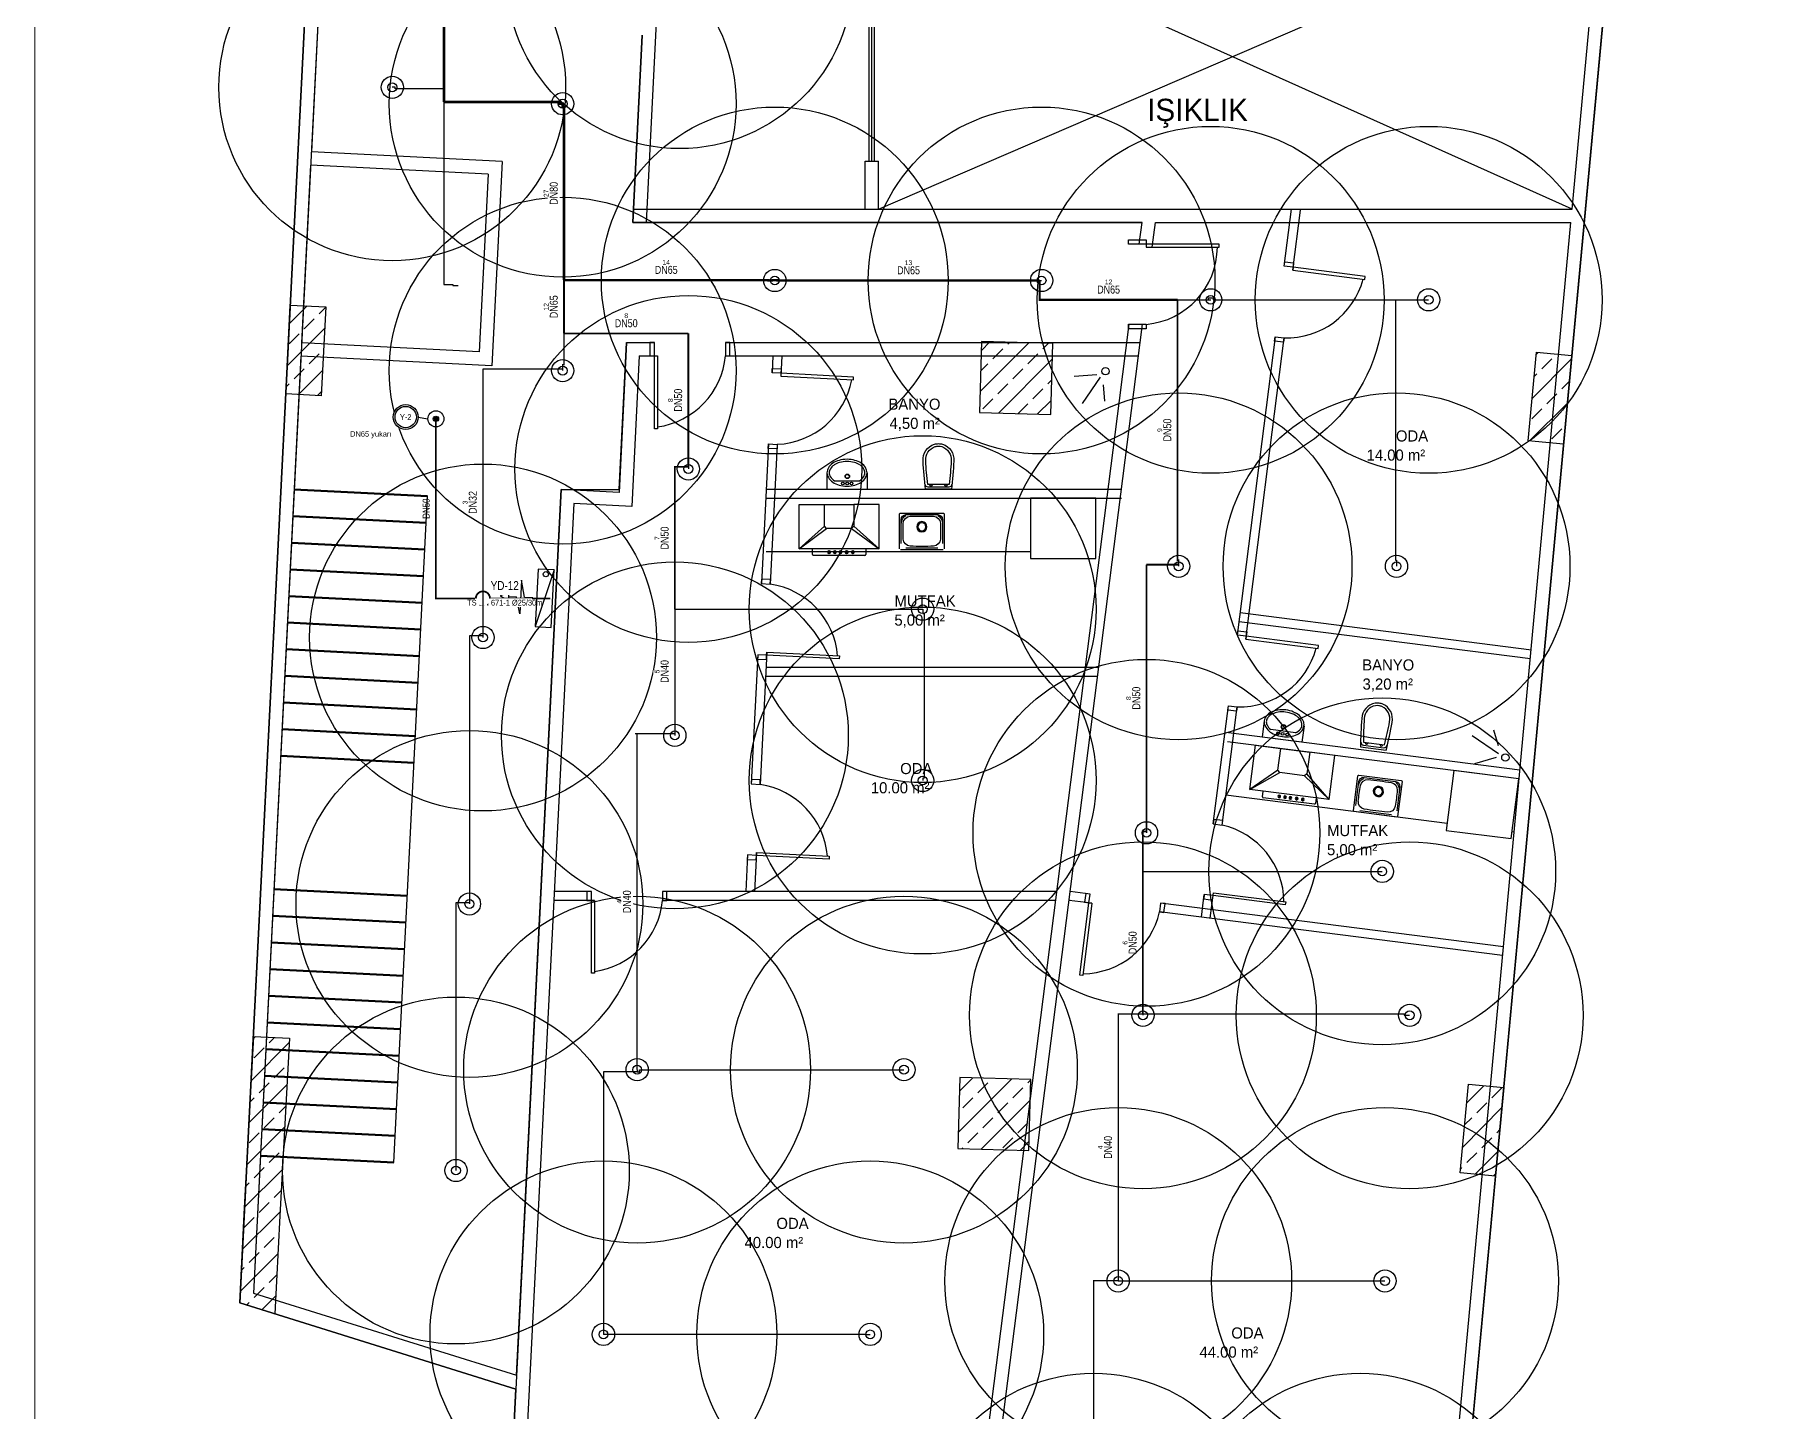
# Model space of a CAD drawing. Header units: centimetres. Extents: x 247996 to 276712, y -458149 to -450648.
# Drawn here: x 252331 to 254297, y -457225 to -455678 of the extents above; entities that cross this region are included whole.
import ezdxf
from ezdxf.enums import TextEntityAlignment as Align

# ---------------------------------------------------------------- set-up
doc = ezdxf.new("R2010")
doc.units = ezdxf.units.CM
doc.layers.add('ANTED', color=144, linetype='Continuous', lineweight=0)
for name, color, linetype in [('MKDU0', 50, 'Continuous'), ('MTY-SPRINKLER', 15, 'Continuous'), ('MTY-SPRINKLER-BORU', 140, 'Continuous'), ('MTY-SPRINKLER-CAP', 141, 'Continuous'), ('MTY-SPRINKLER-KORUMA', 8, 'Continuous'), ('MTY-YANGIN-DOLAP', 1, 'Continuous'), ('MTY-YANGIN-DOLAP-BORU', 1, 'Continuous'), ('MTY-YANGIN-KOLON', 6, 'Continuous')]:
    doc.layers.add(name, color=color, linetype=linetype)
doc.styles.add('MtXpl_Comic_Sans_MS', font='comic.ttf')
doc.styles.add('ROTAS', font='arial.ttf')

# ---------------------------------------------------------------- blocks, each defined once
blk = doc.blocks.new('ASL-SPR-PE')
for radius in [12.5, 5]:
    blk.add_circle((0, 0), radius)
blk = doc.blocks.new('Y-KOLON')
blk.add_hatch(color=7).paths.add_polyline_path([(3, 0), (2.8, 1.1), (2.1, 2.1), (1.1, 2.8), (0, 3), (-1.1, 2.8), (-2.1, 2.1), (-2.8, 1.1), (-3, 0), (-2.8, -1.1), (-2.1, -2.1), (-1.1, -2.8), (0, -3), (1.1, -2.8), (2.1, -2.1), (2.8, -1.1)])
for radius in [9, 3]:
    blk.add_circle((0, 0), radius)
blk = doc.blocks.new('ASL-YD-PLAN')
for p, q in [((0, 32.8), (-5, 22)), ((-5, 22), (5, 22)), ((5, 22), (0, 32.8)), ((0, 22), (0, 12.3)), ((-21.2, 7.3), (0, 12.3)), ((21.2, 7.3), (-21.2, 7.3)), ((0, 2.3), (21.2, 7.3)), ((0, 2.3), (0, -7.8)), ((36, -32.8), (-36, -12.8)), ((30, -22.8), (30, -22.8))]:
    blk.add_line(p, q)
for points in [[(-36, -12.8), (-36, -32.8), (36, -32.8), (36, -12.8), (-36, -12.8)], [(36, -32.8), (-36, -12.8), (-36, -32.8), (36, -32.8)]]:
    blk.add_lwpolyline(points)
blk.add_circle((30, -22.8), 3.25)
blk = doc.blocks.new('UHFGDUHGUFDGHD')
at = {"color": 3, "lineweight": 50}
for p, q in [((556704.4, 4532504.1), (556854.4, 4532504.1)), ((556704.4, 4532474.1), (556854.4, 4532474.1)), ((556704.4, 4532444.1), (556854.4, 4532444.1)), ((556704.4, 4532414.1), (556854.4, 4532414.1)), ((556704.4, 4532384.1), (556854.4, 4532384.1)), ((556704.4, 4532354.1), (556854.4, 4532354.1)), ((556704.4, 4532354.1), (556854.4, 4532354.1)), ((556704.4, 4532324.1), (556854.4, 4532324.1)), ((556704.4, 4532294.1), (556854.4, 4532294.1)), ((556704.4, 4532264.1), (556854.4, 4532264.1)), ((556704.4, 4532234.1), (556854.4, 4532234.1)), ((556704.4, 4532204.1), (556854.4, 4532204.1)), ((556704.4, 4532054.1), (556854.4, 4532054.1)), ((556704.4, 4532024.1), (556854.4, 4532024.1)), ((556704.4, 4531994.1), (556854.4, 4531994.1)), ((556704.4, 4531964.1), (556854.4, 4531964.1)), ((556704.4, 4531934.1), (556854.4, 4531934.1)), ((556704.4, 4531904.1), (556854.4, 4531904.1)), ((556704.4, 4531904.1), (556854.4, 4531904.1)), ((556704.4, 4531874.1), (556854.4, 4531874.1)), ((556704.4, 4531844.1), (556854.4, 4531844.1)), ((556704.4, 4531814.1), (556854.4, 4531814.1)), ((556704.4, 4531784.1), (556854.4, 4531784.1)), ((556704.4, 4531754.1), (556854.4, 4531754.1))]:
    blk.add_line(p, q, dxfattribs=at)

msp = doc.modelspace()

# ---------------------------------------------------------------- linework, layer by layer
at = {"layer": 'ANTED'}
msp.add_line((252331.1, -450649.1), (252331.1, -458149.1), dxfattribs=at)
at = {"layer": 'MKDU0', "color": 8, "ltscale": 0.03}
for p, q in [((252764.8, -453386.3), (252641.9, -455809.8)), ((253909.7, -457650), (254297, -453482.7)), ((254297, -453482.7), (253909.7, -457650)), ((253279.8, -455874.2), (254092.2, -455524.2)), ((254059.7, -455874.2), (253279.8, -455524.2)), ((254059.7, -455874.2), (254092.2, -455524.2)), ((253269.3, -455820.4), (253269.3, -455548.7)), ((253272.3, -455820.4), (253272.3, -455548.7)), ((253275.3, -455820.4), (253275.3, -455548.7)), ((253029.8, -455664.2), (253018.4, -455889.2)), ((253014, -455678.5), (253003.3, -455889.2)), ((253003.3, -455889.2), (253014, -455678.5)), ((252641.1, -455824.8), (252631, -456024.5)), ((252840.9, -455834.9), (252641.1, -455824.8)), ((252856.6, -455820.7), (252641.9, -455809.8)), ((252856.6, -455820.7), (252845, -456050.4)), ((253264.8, -455874.2), (253264.8, -455820.4)), ((253264.8, -455874.2), (253264.8, -455820.4)), ((253264.8, -455874.2), (253264.8, -455820.4)), ((253264.8, -455820.4), (253279.8, -455820.4)), ((253279.8, -455874.2), (253279.8, -455820.4)), ((253279.8, -455874.2), (253279.8, -455820.4)), ((253279.8, -455874.2), (253279.8, -455820.4)), ((252840.9, -455834.9), (252830.7, -456034.6)), ((253004.1, -455874.2), (254059.7, -455874.2)), ((253736.1, -455938.4), (253744.3, -455874.2)), ((253745.6, -455942.9), (253754.2, -455875.5)), ((253003.3, -455889.2), (253576.1, -455889.2)), ((253576.1, -455889.2), (253003.3, -455889.2)), ((253572.9, -455913.7), (253576.1, -455889.2)), ((253572.9, -455913.7), (253576.1, -455889.2)), ((253587.6, -455917), (253591.2, -455889.2)), ((253591.2, -455889.2), (254058.3, -455889.2)), ((253895.1, -457645.5), (254058.3, -455889.2)), ((252613.1, -456082), (252618.1, -455982.1)), ((252617.1, -456003.1), (252637.1, -455983)), ((252618.1, -455982.1), (252658.1, -455984.1)), ((252633.7, -456008.9), (252644.9, -455997.7)), ((252650.6, -455992.1), (252658.1, -455984.6)), ((252658.1, -455984.1), (252653, -456084)), ((252614.8, -456050.3), (252656.9, -456008.2)), ((252616.9, -456025.8), (252628.1, -456014.5)), ((253550.6, -456089.2), (253561.5, -456003.7)), ((253558.9, -456024.2), (253561.5, -456003.7)), ((253683.3, -456353.2), (253726, -456017.7)), ((253692.8, -456357.7), (253735.9, -456019)), ((252630.2, -456039.5), (252576.8, -457093)), ((252845, -456050.4), (252630.2, -456039.5)), ((252830.7, -456034.6), (252631, -456024.5)), ((252639.3, -456048.2), (252650.6, -456037)), ((252996.5, -456024.2), (252987.9, -456192.8)), ((252988.1, -456189.5), (252996.5, -456024.2)), ((252996.5, -456024.2), (253027.7, -456024.2)), ((252996.5, -456024.2), (253027.7, -456024.2)), ((253010.7, -456039.2), (253002.2, -456208.5)), ((253010.7, -456039.2), (253031, -456039.2)), ((253107.7, -456024.2), (253574, -456024.2)), ((253107.7, -456024.2), (253558.9, -456024.2)), ((253107.7, -456039.2), (253572.1, -456039.2)), ((253160.9, -456039.2), (253160, -456058.3)), ((253171, -456039.2), (253169.8, -456062.1)), ((253395.7, -456023.1), (253393.4, -456103)), ((253394.1, -456079.2), (253448.7, -456024.6)), ((253395.4, -456033), (253405.1, -456023.3)), ((253475.7, -456025.4), (253395.7, -456023.1)), ((253408.3, -456042.6), (253419.5, -456031.4)), ((253425.1, -456025.8), (253426.9, -456024)), ((253447.6, -456048.2), (253458.8, -456037)), ((253464.4, -456031.4), (253470.5, -456025.2)), ((253473.4, -456105.3), (253475.7, -456025.4)), ((254010.4, -456134.7), (254019.6, -456035.1)), ((254019.5, -456037.5), (254021.7, -456035.3)), ((254019.6, -456035.1), (254059.4, -456038.8)), ((254059.4, -456038.8), (254050.2, -456138.4)), ((252622.5, -456065), (252633.7, -456053.8)), ((252627.3, -456082.7), (252654.5, -456055.5)), ((253394.7, -456056.1), (253402.7, -456048.2)), ((253414.6, -456103.7), (253475.2, -456043.1)), ((253430.7, -456065), (253441.9, -456053.8)), ((253525.2, -456060.4), (253499.8, -456062.4)), ((254014.8, -456087.1), (254059.2, -456042.7)), ((254017.2, -456062.3), (254020, -456059.4)), ((254025.7, -456053.8), (254036.9, -456042.6)), ((252613.6, -456073.9), (252616.9, -456070.7)), ((252648.7, -456083.8), (252653.3, -456079.2)), ((253413.9, -456081.9), (253425.1, -456070.7)), ((253453.2, -456087.5), (253464.4, -456076.3)), ((253470, -456070.7), (253474.5, -456066.2)), ((253529.1, -456063.2), (253508.9, -456092.8)), ((253532.3, -456071.6), (253533.8, -456090)), ((254048.1, -456076.3), (254056.9, -456067.5)), ((252653, -456084), (252613.1, -456082)), ((253397, -456098.7), (253408.3, -456087.5)), ((253436.4, -456104.3), (253447.6, -456093.1)), ((253458.2, -456104.9), (253473.8, -456089.3)), ((254012, -456134.8), (254054.5, -456092.3)), ((254014.4, -456109.9), (254025.7, -456098.7)), ((254031.3, -456093.1), (254042.5, -456081.9)), ((253393.4, -456103), (253473.4, -456105.3)), ((253155.9, -456138.2), (253148, -456295.3)), ((253165.9, -456138.7), (253157.9, -456295.8)), ((254050.2, -456138.4), (254010.4, -456134.7)), ((254036.9, -456132.4), (254048.1, -456121.2)), ((253221.8, -456170.6), (253221.8, -456189.2)), ((253230.3, -456179.6), (253258.4, -456179.6)), ((253266.8, -456170.6), (253266.8, -456189.2)), ((252987.9, -456192.8), (252923, -456189.5)), ((252923, -456189.5), (252988.1, -456189.5)), ((253153.3, -456189.2), (253552.9, -456189.2)), ((253153.3, -456199.2), (253552.9, -456199.2)), ((253221.8, -456189.2), (253266.8, -456189.2)), ((253524.2, -456199.2), (253450.6, -456199.2)), ((253450.6, -456199.2), (253450.6, -456266.9)), ((253524.2, -456266.9), (253524.2, -456199.2)), ((253002.2, -456208.5), (252937.2, -456205.3)), ((253190.4, -456206.3), (253218.9, -456206.3)), ((253190.4, -456256.3), (253190.4, -456206.3)), ((253280.4, -456206.3), (253251.9, -456206.3)), ((253280.4, -456256.3), (253280.4, -456206.3)), ((253303.5, -456256.3), (253303.5, -456216.9)), ((253304.5, -456215.9), (253352.5, -456215.9)), ((253310.6, -456217.7), (253346.3, -456217.7)), ((253353.5, -456216.9), (253353.5, -456256.3)), ((253218.9, -456230.8), (253190.4, -456256.3)), ((253190.4, -456256.3), (253221.4, -456233.3)), ((253249.4, -456233.3), (253280.4, -456256.3)), ((253280.4, -456256.3), (253251.9, -456230.8)), ((253305.3, -456250.2), (253305.3, -456223)), ((253351.6, -456223), (253351.6, -456250.2)), ((253280.4, -456256.3), (253190.4, -456256.3)), ((253205.4, -456262.6), (253205.4, -456256.3)), ((253223.9, -456258.3), (253223.9, -456260.9)), ((253223.9, -456258.3), (253224.5, -456258.3)), ((253224.5, -456258.3), (253224.5, -456260.9)), ((253230.4, -456258.3), (253230.4, -456260.9)), ((253230.4, -456258.3), (253231.1, -456258.3)), ((253231.1, -456258.3), (253231.1, -456260.9)), ((253236.6, -456258.3), (253236.6, -456260.9)), ((253236.6, -456258.3), (253237.2, -456258.3)), ((253237.2, -456258.3), (253237.2, -456260.9)), ((253243.6, -456258.3), (253243.6, -456260.9)), ((253243.6, -456258.3), (253244.2, -456258.3)), ((253244.2, -456258.3), (253244.2, -456260.9)), ((253250.6, -456258.3), (253250.6, -456260.9)), ((253250.6, -456258.3), (253251.2, -456258.3)), ((253251.2, -456258.3), (253251.2, -456260.9)), ((253265.4, -456256.3), (253265.4, -456262.6)), ((253352.5, -456257.3), (253304.5, -456257.3)), ((253346.3, -456255.5), (253310.6, -456255.5)), ((253153.3, -456259.2), (253450.6, -456259.2)), ((253264.4, -456263.6), (253206.4, -456263.6)), ((253223.9, -456260.9), (253223.9, -456261.4)), ((253224.5, -456261.4), (253223.9, -456261.4)), ((253224.5, -456260.9), (253224.5, -456261.4)), ((253230.4, -456260.9), (253230.4, -456261.4)), ((253231.1, -456261.4), (253230.4, -456261.4)), ((253231.1, -456260.9), (253231.1, -456261.4)), ((253236.6, -456260.9), (253236.6, -456261.4)), ((253236.6, -456261.4), (253237.2, -456261.4)), ((253237.2, -456260.9), (253237.2, -456261.4)), ((253243.6, -456260.9), (253243.6, -456261.4)), ((253243.6, -456261.4), (253244.2, -456261.4)), ((253244.2, -456260.9), (253244.2, -456261.4)), ((253250.6, -456260.9), (253250.6, -456261.4)), ((253250.6, -456261.4), (253251.2, -456261.4)), ((253251.2, -456260.9), (253251.2, -456261.4)), ((253450.6, -456266.9), (253524.2, -456266.9)), ((254014.1, -456370), (253686.4, -456328.2)), ((254012.8, -456379.9), (253685.2, -456338.2)), ((253143.9, -456375.2), (253136.5, -456520.4)), ((253154.1, -456372.4), (253146.5, -456520.9)), ((253153.3, -456389.2), (253526.2, -456389.2)), ((253153.3, -456399.2), (253526.2, -456399.2)), ((253656.2, -456565.4), (253673.2, -456432.5)), ((253666.1, -456566.7), (253683.1, -456433.8)), ((253713.6, -456449.4), (253711.2, -456467.9)), ((253758.3, -456455.1), (253755.9, -456473.6)), ((253999.8, -456514.7), (253672.2, -456473)), ((254001.1, -456504.8), (253673.4, -456463.1)), ((253755.9, -456473.6), (253711.2, -456467.9)), ((253748.7, -456463), (253720.9, -456459.4)), ((253977, -456486.7), (253947.5, -456466.4)), ((253977, -456477.6), (253971.7, -456460)), ((253697.4, -456526.6), (253703.7, -456477)), ((253703.7, -456477), (253732, -456480.6)), ((253793, -456488.4), (253764.7, -456484.8)), ((253786.7, -456538), (253793, -456488.4)), ((253974.3, -456490.7), (253950, -456498)), ((253728.9, -456504.9), (253697.4, -456526.6)), ((253697.4, -456526.6), (253731.1, -456507.7)), ((253758.8, -456511.3), (253786.7, -456538)), ((253786.7, -456538), (253761.6, -456509.1)), ((253813.9, -456550.5), (253818.9, -456511.4)), ((253820, -456510.6), (253867.6, -456516.6)), ((253825.9, -456513.2), (253861.3, -456517.7)), ((253926.8, -456505.4), (253918.2, -456572.6)), ((253999.8, -456514.7), (253926.8, -456505.4)), ((253919.2, -456565), (253670.4, -456533.2)), ((253786.7, -456538), (253697.4, -456526.6)), ((253711.5, -456534.8), (253712.3, -456528.5)), ((253730.3, -456532.9), (253730, -456535.4)), ((253730.3, -456532.9), (253730.9, -456532.9)), ((253730.9, -456532.9), (253730.6, -456535.5)), ((253736.9, -456533.7), (253736.5, -456536.3)), ((253736.9, -456533.7), (253737.5, -456533.8)), ((253737.5, -456533.8), (253737.1, -456536.3)), ((253816.5, -456544.7), (253820, -456517.8)), ((253865.9, -456523.6), (253862.5, -456550.5)), ((253868.5, -456517.7), (253863.5, -456556.9)), ((253991.2, -456581.9), (253999.8, -456514.7)), ((253769.9, -456543.2), (253712.3, -456535.9)), ((253730, -456535.4), (253729.9, -456535.9)), ((253730.5, -456536), (253729.9, -456535.9)), ((253730.6, -456535.5), (253730.5, -456536)), ((253736.5, -456536.3), (253736.5, -456536.8)), ((253737.1, -456536.8), (253736.5, -456536.8)), ((253737.1, -456536.3), (253737.1, -456536.8)), ((253743, -456534.5), (253742.6, -456537)), ((253742.6, -456537), (253742.6, -456537.5)), ((253742.6, -456537.5), (253743.2, -456537.6)), ((253743, -456534.5), (253743.6, -456534.6)), ((253743.6, -456534.6), (253743.2, -456537.1)), ((253743.2, -456537.1), (253743.2, -456537.6)), ((253749.6, -456537.9), (253749.5, -456538.4)), ((253749.5, -456538.4), (253750.1, -456538.5)), ((253749.9, -456535.4), (253749.6, -456537.9)), ((253749.9, -456535.4), (253750.5, -456535.4)), ((253750.2, -456538), (253750.1, -456538.5)), ((253750.5, -456535.4), (253750.2, -456538)), ((253756.5, -456538.8), (253756.4, -456539.3)), ((253756.4, -456539.3), (253757.1, -456539.4)), ((253756.8, -456536.2), (253756.5, -456538.8)), ((253756.8, -456536.2), (253757.4, -456536.3)), ((253757.4, -456536.3), (253757.1, -456538.9)), ((253757.1, -456538.9), (253757.1, -456539.4)), ((253771.8, -456536.1), (253771, -456542.3)), ((253862.4, -456557.7), (253814.8, -456551.6)), ((253856.5, -456555.1), (253821.1, -456550.6)), ((253918.2, -456572.6), (253991.2, -456581.9)), ((253994.7, -456574.6), (253992.2, -456574.3)), ((253132.5, -456600.3), (253130.4, -456641.3)), ((253142.7, -456597.5), (253140.4, -456641.8)), ((252956.8, -456641.3), (252915.1, -456641.3)), ((252960.2, -456651.3), (252915.1, -456651.3)), ((253480.2, -456641.3), (253036.8, -456641.3)), ((253478.9, -456651.3), (253036.8, -456651.3)), ((253519.7, -456654.5), (253494.1, -456651.3)), ((253495.3, -456651.3), (253494.1, -456651.3)), ((253517.7, -456644.2), (253495.3, -456641.3)), ((253642.9, -456670.2), (253646.1, -456644.8)), ((253652.8, -456671.5), (253656.4, -456642.7)), ((253981.3, -456713.4), (253595.8, -456664.2)), ((253982.6, -456703.4), (253597, -456654.3)), ((252566.5, -457004), (252577.4, -456804.3)), ((252577.3, -456806.2), (252579.1, -456804.4)), ((252577.4, -456804.3), (252617.4, -456806.3)), ((252594.4, -456811.5), (252600.5, -456805.5)), ((252617.4, -456806.3), (252606.4, -457006.1)), ((252574.7, -456853.7), (252617.1, -456811.3)), ((252577.6, -456828.4), (252588.8, -456817.1)), ((252600, -456850.8), (252611.3, -456839.6)), ((252572.1, -456901.2), (252614.5, -456858.8)), ((252583.2, -456867.7), (252594.4, -456856.4)), ((253371.1, -456850.4), (253368.8, -456930.4)), ((253369.4, -456912.2), (253429.5, -456852.1)), ((253370.7, -456865.9), (253385.8, -456850.8)), ((253451.1, -456852.7), (253371.1, -456850.4)), ((253391.4, -456867.7), (253402.7, -456856.4)), ((253430.7, -456873.3), (253441.9, -456862)), ((253447.6, -456856.4), (253451.1, -456852.9)), ((253448.8, -456932.6), (253451.1, -456852.7)), ((253933.9, -456957.7), (253943.1, -456858.1)), ((253941.2, -456879.1), (253960.6, -456859.7)), ((253943.1, -456858.1), (253982.9, -456861.8)), ((253969.5, -456873.3), (253980.8, -456862)), ((253982.9, -456861.8), (253973.7, -456961.3)), ((252573.4, -456877.4), (252577.6, -456873.3)), ((252605.7, -456890.1), (252613.2, -456882.6)), ((253374.6, -456884.5), (253385.8, -456873.3)), ((253395.3, -456931.1), (253450.4, -456876)), ((253413.9, -456890.1), (253425.1, -456878.9)), ((253936.7, -456928.6), (253980.9, -456884.3)), ((253952.7, -456890.1), (253963.9, -456878.9)), ((252569.5, -456948.7), (252611.9, -456906.3)), ((252588.8, -456906.9), (252600, -456895.7)), ((253397, -456906.9), (253408.3, -456895.7)), ((253436.3, -456912.6), (253447.6, -456901.3)), ((253938.9, -456903.8), (253947.1, -456895.7)), ((252572, -456923.8), (252583.2, -456912.6)), ((253380.2, -456923.8), (253391.4, -456912.6)), ((253419.5, -456929.4), (253430.7, -456918.2)), ((253439, -456932.4), (253449.1, -456922.2)), ((253958.3, -456929.4), (253969.5, -456918.2)), ((253975.1, -456912.6), (253978.6, -456909.1)), ((252594.4, -456946.2), (252605.7, -456935)), ((253368.8, -456930.4), (253448.8, -456932.6)), ((253373.5, -456930.5), (253374.6, -456929.4)), ((253941.5, -456946.2), (253952.7, -456935)), ((253950.9, -456959.2), (253976.4, -456933.8)), ((252566.9, -456996.2), (252609.3, -456953.8)), ((252577.6, -456963.1), (252588.8, -456951.8)), ((253973.7, -456961.3), (253933.9, -456957.7)), ((253934.5, -456953.3), (253935.9, -456951.8)), ((253971.5, -456961.1), (253974.1, -456958.5)), ((252568.2, -456972.5), (252572, -456968.7)), ((252600, -456985.5), (252608, -456977.6)), ((252561.4, -457103.9), (252566.5, -457004)), ((252581.3, -457004.8), (252581.3, -457004.8)), ((252581.3, -457004.8), (252581.3, -457004.8)), ((252583.2, -457002.4), (252594.4, -456991.1)), ((252602.2, -457005.9), (252606.7, -457001.3)), ((252564.5, -457043.5), (252602.2, -457005.9)), ((252566.4, -457019.2), (252577.6, -457008)), ((252606.4, -457006.1), (252600.8, -457116.2)), ((252588.8, -457041.6), (252600, -457030.4)), ((252562.1, -457090.8), (252604.3, -457048.7)), ((252563.3, -457067.2), (252566.4, -457064.1)), ((252572, -457058.5), (252583.2, -457047.3)), ((252594.4, -457080.9), (252603.1, -457072.3)), ((252561.3, -457103.9), (252871.8, -457200.7)), ((252871.8, -457200.7), (252561.3, -457103.9)), ((252600.8, -457116.2), (252561.4, -457103.9)), ((252569.1, -457106.3), (252572, -457103.4)), ((252576.8, -457093), (252872.5, -457185.2)), ((252576.8, -457093), (252872.5, -457185.2)), ((252577.6, -457097.8), (252588.8, -457086.5)), ((252586.2, -457111.6), (252601.9, -457096)), ((252865.5, -457324.4), (252871.8, -457200.7))]:
    msp.add_line(p, q, dxfattribs=at)
for points in [[(253560.8, -455913.7), (253560.8, -455908.7), (253580.8, -455908.7), (253580.8, -455913.7), (253560.8, -455913.7)], [(253736, -455938.4), (253736.6, -455933.4), (253746.5, -455934.7), (253745.9, -455939.6), (253736, -455938.4)], [(253560.8, -456008.7), (253560.8, -456003.7), (253580.8, -456003.7), (253580.8, -456008.7), (253560.8, -456008.7)], [(253725.2, -456022.7), (253725.9, -456017.7), (253735.8, -456019), (253735.1, -456023.9), (253725.2, -456022.7)], [(253027.7, -456024.2), (253022.7, -456024.2), (253022.7, -456039.2), (253027.7, -456039.2), (253027.7, -456024.2)], [(253112.7, -456024.2), (253107.7, -456024.2), (253107.7, -456039.2), (253112.7, -456039.2), (253112.7, -456024.2)], [(253160, -456058.3), (253160.2, -456053.3), (253170.2, -456053.8), (253170, -456058.8), (253160, -456058.3)], [(253155.7, -456143.2), (253155.9, -456138.2), (253165.9, -456138.7), (253165.7, -456143.7), (253155.7, -456143.2)], [(253148.2, -456290.3), (253147.9, -456295.3), (253157.9, -456295.8), (253158.2, -456290.8), (253148.2, -456290.3)], [(253683.3, -456353.2), (253683.9, -456348.2), (253693.8, -456349.5), (253693.2, -456354.4), (253683.3, -456353.2)], [(253143.9, -456375.2), (253143.6, -456380.2), (253153.6, -456380.7), (253153.9, -456375.7), (253143.9, -456375.2)], [(253672.5, -456437.5), (253673.2, -456432.5), (253683.1, -456433.8), (253682.4, -456438.8), (253672.5, -456437.5)], [(253136.8, -456515.4), (253136.5, -456520.4), (253146.5, -456520.9), (253146.8, -456515.9), (253136.8, -456515.4)], [(253656.9, -456560.4), (253656.2, -456565.4), (253666.1, -456566.7), (253666.8, -456561.7), (253656.9, -456560.4)], [(253132.5, -456600.3), (253132.2, -456605.3), (253142.2, -456605.8), (253142.5, -456600.8), (253132.5, -456600.3)], [(252956.8, -456641.3), (252951.8, -456641.3), (252951.8, -456651.3), (252956.8, -456651.3), (252956.8, -456641.3)], [(253041.8, -456641.3), (253036.8, -456641.3), (253036.8, -456651.3), (253041.8, -456651.3), (253041.8, -456641.3)], [(253517.7, -456644.2), (253512.7, -456643.6), (253511.5, -456653.5), (253516.4, -456654.1), (253517.7, -456644.2)], [(253646.1, -456644.8), (253645.5, -456649.7), (253655.4, -456651), (253656, -456646), (253646.1, -456644.8)], [(253602, -456654.9), (253597, -456654.3), (253595.8, -456664.2), (253600.7, -456664.9), (253602, -456654.9)]]:
    msp.add_lwpolyline(points, dxfattribs=at)
for points in [[(253580.8, -455913.7), (253580.8, -455917), (253662.7, -455917), (253662.7, -455913.7)], [(253745.9, -455939.6), (253745.5, -455942.9), (253826.7, -455953.3), (253827.1, -455950)], [(253027.7, -456039.2), (253031, -456039.2), (253031, -456121.1), (253027.7, -456121.1)], [(253170, -456058.8), (253169.8, -456062.1), (253251.6, -456066.3), (253251.7, -456063)], [(253693.2, -456354.4), (253692.8, -456357.7), (253774, -456368.1), (253774.4, -456364.8)], [(253153.9, -456375.7), (253154, -456372.4), (253235.8, -456376.5), (253235.6, -456379.8)], [(253142.5, -456600.8), (253142.6, -456597.5), (253224.4, -456601.7), (253224.2, -456605)], [(252956.8, -456651.3), (252960.2, -456651.3), (252960.2, -456733.2), (252956.8, -456733.2)], [(253656, -456646), (253656.4, -456642.7), (253737.7, -456653.1), (253737.2, -456656.4)], [(253516.4, -456654.1), (253519.7, -456654.5), (253509.4, -456735.7), (253506.1, -456735.3)]]:
    msp.add_lwpolyline(points, close=True, dxfattribs=at)
for points in [[(253332.6, -456189.2, -0.01664), (253329.9, -456157.4, -0.351622), (253342.7, -456138.5, -0.068714), (253347.2, -456137.9, -0.068714), (253351.6, -456138.5, -0.351622), (253364.4, -456157.4, -0.01664), (253361.7, -456189.2)], [(253335.1, -456183.7, -0.016866), (253332.8, -456157.2, -0.351778), (253343.5, -456141.2, -0.068022), (253347.2, -456140.7, -0.068022), (253350.8, -456141.2, -0.351778), (253361.5, -456157.2, -0.016866), (253359.2, -456183.7)], [(253850.7, -456482.4, 0.01664), (253857.3, -456451.2, 0.351622), (253847, -456430.8, 0.068714), (253842.7, -456429.7, 0.068714), (253838.2, -456429.7, 0.351622), (253823.2, -456446.8, 0.01664), (253821.7, -456478.8)], [(253848.8, -456476.6, 0.016866), (253854.5, -456450.6, 0.351778), (253845.9, -456433.5, 0.068022), (253842.3, -456432.5, 0.068022), (253838.7, -456432.5, 0.351778), (253826, -456447, 0.016866), (253825, -456473.6)]]:
    msp.add_lwpolyline(points, format="xyb", close=True, dxfattribs=at)
for points in [[(253362, -456183.8, -0.389191), (253358.7, -456186.8), (253347.2, -456186.8), (253335.6, -456186.8, -0.389191), (253332.3, -456183.8, -0.389191)], [(253822.2, -456473.3, 0.389191), (253825.1, -456476.8), (253836.5, -456478.2), (253847.9, -456479.7, 0.389191), (253851.7, -456477.1, 0.389191)]]:
    msp.add_lwpolyline(points, format="xyb", dxfattribs=at)
for centre, radius in [((253534.9, -456056.5, 51), 4.14), ((253244.6, -456174.7), 2.52), ((253244.6, -456174.7), 2.12), ((253239.5, -456182.6), 1.56), ((253244.5, -456182.6), 1.56), ((253249.4, -456182.6), 1.56), ((253735.2, -456456.3), 2.52), ((253735.2, -456456.3), 2.12), ((253729.3, -456463.5), 1.56), ((253734.2, -456464.2), 1.56), ((253739.2, -456464.8), 1.56), ((253984.7, -456490.8, 51), 4.14)]:
    msp.add_circle(centre, radius, dxfattribs=at)
for centre, radius, start, end in [((253573.2, -455916.5), 87.6, 275.0191, 359.6313), ((253738.8, -455930.1), 88.9, 268.0454, 345.0626), ((253162.2, -456049.8), 88.9, 272.4059, 349.4231), ((253238, -456174.2), 17.2, 123.8347, 148.2866), ((253241.8, -456179.9), 24.1, 105.5176, 123.8347), ((253241.8, -456179.9), 21.7, 105.5176, 123.8347), ((253244.3, -456189), 33.5, 90, 105.5176), ((253244.3, -456189), 31.1, 90, 105.5176), ((253244.3, -456189), 33.5, 74.4824, 90), ((253244.3, -456189), 31.1, 74.4824, 90), ((253246.8, -456179.9), 21.7, 56.1653, 74.4824), ((253246.8, -456179.9), 24.1, 56.1653, 74.4824), ((253250.7, -456174.2), 17.2, 31.7134, 56.1653), ((253232.1, -456170.6), 10.3, 148.2866, 180), ((253232.1, -456170.6), 10.3, 180, 211.7134), ((253238, -456167), 17.2, 211.7134, 236.1653), ((253232.1, -456170.6), 7.93, 148.2866, 180), ((253232.1, -456170.6), 7.93, 180, 211.7134), ((253238, -456174.2), 14.8, 123.8347, 148.2866), ((253238, -456167), 14.8, 211.7134, 238.6233), ((253250.7, -456167), 14.8, 301.3767, 328.2866), ((253250.7, -456174.2), 14.8, 31.7134, 56.1653), ((253250.7, -456167), 17.2, 303.8347, 328.2866), ((253256.5, -456170.6), 7.93, 0, 31.7134), ((253256.5, -456170.6), 7.93, 328.2866, 0), ((253256.5, -456170.6), 10.3, 0, 31.7134), ((253256.5, -456170.6), 10.3, 328.2866, 0), ((253241.8, -456161.2), 24.1, 236.1653, 254.4824), ((253244.3, -456152.2), 33.5, 254.4824, 270), ((253244.3, -456152.2), 33.5, 270, 285.5176), ((253246.8, -456161.2), 24.1, 285.5176, 303.8347), ((253338.8, -456183.7), 1.78, 180, 0), ((253355.5, -456183.7), 1.78, 180, 0), ((253224.1, -456259.9), 1.54, 100.5754, 259.4621), ((253224.1, -456259.9), 1.54, 282.6235, 77.3767), ((253230.7, -456259.9), 1.54, 100.5754, 259.4621), ((253230.7, -456259.9), 1.54, 282.6235, 77.3767), ((253236.9, -456259.9), 1.54, 100.5754, 259.4621), ((253236.9, -456259.9), 1.54, 282.6235, 77.3767), ((253243.9, -456259.9), 1.54, 100.5754, 259.4621), ((253243.9, -456259.9), 1.54, 282.6235, 77.3767), ((253250.9, -456259.9), 1.54, 100.5754, 259.4621), ((253250.9, -456259.9), 1.54, 282.6235, 77.3767), ((253206.4, -456262.6), 1, 180, 270), ((253264.4, -456262.6), 1, 270, 0), ((253145.2, -456383.8), 88.9, 4.7726, 81.7897), ((253686.1, -456344.9), 88.9, 268.0454, 345.0626), ((253723.8, -456450.7), 10.3, 172.7373, 204.4507), ((253723.8, -456450.7), 10.3, 141.0239, 172.7373), ((253730.1, -456447.8), 17.2, 204.4507, 228.9027), ((253729.2, -456455), 17.2, 116.572, 141.0239), ((253723.8, -456450.7), 7.93, 172.7373, 204.4507), ((253723.8, -456450.7), 7.93, 141.0239, 172.7373), ((253730.1, -456447.8), 14.8, 204.4507, 231.3606), ((253729.2, -456455), 14.8, 116.572, 141.0239), ((253732.3, -456461.2), 24.1, 98.2549, 116.572), ((253732.3, -456461.2), 21.7, 98.2549, 116.572), ((253733.6, -456470.5), 33.5, 82.7373, 98.2549), ((253733.6, -456470.5), 31.1, 82.7373, 98.2549), ((253733.6, -456470.5), 31.1, 67.2197, 82.7373), ((253733.6, -456470.5), 33.5, 67.2197, 82.7373), ((253737.2, -456461.8), 21.7, 48.9027, 67.2197), ((253737.2, -456461.8), 24.1, 48.9027, 67.2197), ((253741.8, -456456.6), 14.8, 24.4507, 48.9027), ((253741.8, -456456.6), 17.2, 24.4507, 48.9027), ((253748, -456453.8), 7.93, 321.0239, 352.7373), ((253748, -456453.8), 7.93, 352.7373, 24.4507), ((253748, -456453.8), 10.3, 321.0239, 352.7373), ((253748, -456453.8), 10.3, 352.7373, 24.4507), ((253734.6, -456442.7), 24.1, 228.9027, 247.2197), ((253738.3, -456434), 33.5, 247.2197, 262.7373), ((253738.3, -456434), 33.5, 262.7373, 278.2549), ((253739.6, -456443.3), 24.1, 278.2549, 296.572), ((253742.7, -456449.5), 14.8, 294.114, 321.0239), ((253742.7, -456449.5), 17.2, 296.572, 321.0239), ((253828.7, -456474), 1.78, 172.7373, 352.7373), ((253845.2, -456476.1), 1.78, 172.7373, 352.7373), ((253133.8, -456609), 88.9, 4.7726, 81.7897), ((253730.4, -456534.5), 1.54, 93.3127, 252.1994), ((253730.4, -456534.5), 1.54, 275.3608, 70.114), ((253736.9, -456535.3), 1.54, 93.3127, 252.1994), ((253736.9, -456535.3), 1.54, 275.3608, 70.114), ((253712.5, -456534.9), 1, 172.7373, 262.7373), ((253743, -456536.1), 1.54, 93.3127, 252.1994), ((253743, -456536.1), 1.54, 275.3608, 70.114), ((253750, -456536.9), 1.54, 93.3127, 252.1994), ((253750, -456536.9), 1.54, 275.3608, 70.114), ((253756.9, -456537.8), 1.54, 93.3127, 252.1994), ((253756.9, -456537.8), 1.54, 275.3608, 70.114), ((253770, -456542.2), 1, 262.7373, 352.7373), ((253646.8, -456653.5), 88.9, 0.4121, 77.4292)]:
    msp.add_arc(centre, radius, start, end, dxfattribs=at)
at = {"layer": 'MKDU0', "color": 8, "ltscale": 0.03, "extrusion": (0, 0, -1)}
for centre, major_axis, start_param, end_param in [((253304.5, -456216.9), (0.707, 0.707), 3.926991, 5.497787), ((253310.6, -456223), (-3.75, 3.75), 5.497787, 7.068583), ((253315.5, -456227.5), (-7.14, 7.14), 5.524757, 6.541187), ((253328.5, -456551.6), (332.3, 0), 4.67265, 4.752129), ((253346.3, -456223), (3.75, 3.75), -0.785398, 0.785398), ((253341.5, -456227.5), (7.14, 7.14), -0.258001, 0.758428), ((253352.5, -456216.9), (0.707, 0.707), -0.785398, 0.785398), ((253639.7, -456236.3), (-234.9, 234.9), 5.470817, 5.524757), ((253315.6, -456227.6), (-5.66, 5.66), 5.524757, 7.028844), ((253328.5, -456231.3), (-4.07, 4.07), 3.926991, 10.210176), ((253328.5, -456231.3), (-3.18, 3.18), 3.926991, 10.210176), ((253341.3, -456227.6), (-5.66, 5.66), 0.825137, 2.329224), ((253017.2, -456236.3), (234.9, 234.9), 0.758428, 0.812368), ((253315.6, -456245), (5.66, 5.66), 2.395934, 3.900021), ((253328.5, -455921.1), (332.3, 0), 1.531058, 1.610536), ((253341.3, -456245), (5.66, 5.66), 0.812368, 2.316455), ((253819.9, -456511.5), (0.791, 0.612), 3.926991, 5.497787), ((253825.2, -456518.4), (-3.24, 4.19), 5.497787, 7.068583), ((254150, -456573.2), (-203.4, 262.8), 5.470817, 5.524757), ((253829.5, -456523.5), (-6.18, 7.99), 5.524757, 6.541187), ((253829.6, -456523.5), (-4.9, 6.33), 5.524757, 7.028844), ((253801.4, -456846.6), (329.6, -42), 4.67265, 4.752129), ((253841.9, -456528.9), (-3.52, 4.55), 3.926991, 10.210176), ((253841.9, -456528.9), (-2.75, 3.56), 3.926991, 10.210176), ((253855.1, -456526.8), (-4.9, 6.33), 0.825137, 2.329224), ((253532.5, -456494.5), (262.8, 203.4), 0.758428, 0.812368), ((253860.6, -456522.9), (4.19, 3.24), -0.785398, 0.785398), ((253855.3, -456526.8), (7.99, 6.18), -0.258001, 0.758428), ((253867.5, -456517.6), (0.791, 0.612), -0.785398, 0.785398), ((253827.4, -456540.9), (6.33, 4.9), 2.395934, 3.900021), ((253881.1, -456221.1), (329.6, -42), 1.531058, 1.610536), ((253852.9, -456544.2), (6.33, 4.9), 0.812368, 2.316455)]:
    msp.add_ellipse(centre, major_axis=major_axis, ratio=1, start_param=start_param, end_param=end_param, dxfattribs=at)
at = {"layer": 'MKDU0', "color": 8, "ltscale": 0.03, "invisible_edges": 1}
for points in [[(253251.9, -456230.8), (253218.9, -456230.8), (253218.9, -456206.3), (253251.9, -456206.3)], [(253218.9, -456230.8), (253251.9, -456230.8), (253249.4, -456233.3), (253221.4, -456233.3)], [(253761.6, -456509.1), (253728.9, -456504.9), (253732, -456480.6), (253764.7, -456484.8)], [(253728.9, -456504.9), (253761.6, -456509.1), (253758.8, -456511.3), (253731.1, -456507.7)]]:
    msp.add_3dface(points, dxfattribs=at)
at = {"layer": 'MTY-SPRINKLER-BORU'}
for points, const_width in [([(252791, -455439), (252791, -455739)], 3), ([(252791, -455739), (252791, -455754)], 3), ([(252791, -455754), (252921, -455754), (252921, -455755.8), (252924.5, -455755.8), (252924.5, -455759), (252926, -455759), (252926, -455954)], 3), ([(252926, -455954), (253156, -455954), (253156, -455954.5), (253161, -455954.5)], 2.5), ([(252926, -455954), (252926, -456014)], 2.5), ([(253161, -455954.5), (253161, -455954), (253166, -455954), (253166, -455954.5), (253461, -455954.5)], 2.5), ([(253461, -455954.5), (253461, -455976.2), (253616, -455976.2)], 2.5), ([(253616, -455976.2), (253616, -456269), (253617.2, -456269), (253617.2, -456274)], 2), ([(252926, -456014), (252926, -456049), (252924.5, -456049), (252924.5, -456054)], 1.5), ([(252926, -456014), (253065.9, -456014)], 2), ([(253065.9, -456014), (253065.9, -456164)], 2), ([(253065.9, -456164), (253050.7, -456164), (253050.7, -456324)], 2), ([(253617.2, -456274), (253581.1, -456274)], 2), ([(253581.1, -456274), (253581.1, -456574)], 2), ([(253050.7, -456324), (253050.7, -456464)], 1.5), ([(253050.7, -456464), (253008.3, -456464)], 1.5), ([(253008.3, -456464), (253008.3, -456841.7)], 1.5), ([(253581.1, -456574), (253577, -456574)], 2), ([(253577, -456574), (253577, -456619)], 2), ([(253577, -456619), (253577, -456779)], 2), ([(253577, -456779), (253576, -456779), (253549.3, -456779), (253549.3, -457079)], 1.5)]:
    msp.add_lwpolyline(points, dxfattribs=dict(at, const_width=const_width))
for points in [[(252791, -455739), (252736, -455739), (252736, -455737.3), (252732.9, -455737.3)], [(252791, -455754), (252791, -455959), (252801, -455959), (252801, -455960), (252807, -455960)], [(253161, -455954.5), (253163.1, -455954.5)], [(253461, -455954.5), (253463.1, -455954.5)], [(253616, -455976.2), (253651, -455976.2)], [(253651, -455976.2), (253651, -455974), (253656, -455974), (253656, -455976.2), (253861, -455976.2)], [(253651, -455976.2), (253653.3, -455976.2)], [(253861, -455976.2), (253861, -456269), (253862.3, -456269), (253862.3, -456275.8)], [(253861, -455976.2), (253898.4, -455976.2)], [(253065.9, -456014), (253066, -456014)], [(252924.5, -456054), (252834.9, -456054), (252834.9, -456354)], [(252924.5, -456054), (252924.5, -456055.8)], [(253065.9, -456164), (253065.9, -456166.3)], [(253581.1, -456274), (253581, -456274)], [(253617.2, -456274), (253617.2, -456275.8)], [(253050.7, -456324), (253326, -456324), (253329.5, -456324), (253329.5, -456329), (253331, -456329), (253331, -456514), (253329.5, -456514), (253329.5, -456516.6)], [(252834.9, -456354), (252819.7, -456354), (252819.7, -456654)], [(252834.9, -456354), (252834.9, -456355.8)], [(253008.3, -456464), (253006, -456464)], [(253050.7, -456464), (253050.7, -456465.9)], [(253577, -456574), (253576, -456574)], [(253581.1, -456574), (253581.1, -456575.4)], [(253577, -456619), (253841, -456619), (253841, -456618.8), (253846.2, -456618.8)], [(252819.7, -456654), (252804.5, -456654), (252804.5, -456955)], [(252819.7, -456654), (252819.7, -456655.4)], [(253577, -456779), (253871, -456779), (253871, -456780.5), (253877, -456780.5)], [(253577, -456779), (253577, -456780.5)], [(253008.3, -456844), (252970.4, -456844), (252970.4, -457139)], [(253008.3, -456841.7), (253008.3, -456844)], [(253008.3, -456844), (253011, -456844), (253011, -456841.7), (253308.3, -456841.7)], [(253521.5, -457079), (253521, -457079)], [(253549.3, -457079), (253521.5, -457079)], [(253521.5, -457079), (253521.5, -457377.9), (253521.5, -457379), (253526, -457379), (253526, -457377.9), (253821.5, -457377.9)], [(253549.3, -457079), (253551, -457079), (253846, -457079), (253846, -457079.2), (253849.3, -457079.2)], [(253549.3, -457079), (253549.3, -457079.2)], [(252970.4, -457139), (253266, -457139), (253266, -457139.3), (253270.4, -457139.3)], [(252970.4, -457139), (252970.4, -457139.3)]]:
    msp.add_lwpolyline(points, dxfattribs=at)
at = {"layer": 'MTY-SPRINKLER-KORUMA'}
for centre in [(253056.1, -455611.2), (252732.9, -455737.3), (252924.5, -455755.8), (253163.1, -455954.5), (253463.1, -455954.5), (253653.3, -455976.2), (253898.4, -455976.2), (252924.5, -456055.8), (253065.9, -456166.3), (253617.2, -456275.8), (253862.3, -456275.8), (253329.4, -456324), (252834.9, -456355.8), (253050.7, -456465.9), (253329.4, -456516.6), (253581.1, -456575.4), (253846.2, -456618.8), (252819.7, -456655.4), (253577.1, -456780.5), (253877.1, -456780.5), (253008.3, -456841.7), (253308.3, -456841.7), (252804.5, -456955), (253549.3, -457079.2), (253849.3, -457079.2), (252970.4, -457139.3), (253270.4, -457139.3), (253521.5, -457377.9), (253821.5, -457377.9)]:
    msp.add_circle(centre, 195, dxfattribs=at)

# ---------------------------------------------------------------- block references
at = {"layer": 'MTY-SPRINKLER'}
for p in [(252732.9, -455737.3), (252924.5, -455755.8), (253163.1, -455954.5), (253463.1, -455954.5), (253653.3, -455976.2), (253898.4, -455976.2), (252924.5, -456055.8), (253065.9, -456166.3), (253617.2, -456275.8), (253862.3, -456275.8), (253329.4, -456324), (252834.9, -456355.8), (253050.7, -456465.9), (253329.4, -456516.6), (253581.1, -456575.4), (253846.2, -456618.8), (252819.7, -456655.4), (253577.1, -456780.5), (253877.1, -456780.5), (253008.3, -456841.7), (253308.3, -456841.7), (252804.5, -456955), (253549.3, -457079.2), (253849.3, -457079.2), (252970.4, -457139.3), (253270.4, -457139.3)]:
    msp.add_blockref('ASL-SPR-PE', p, dxfattribs=at)
at = {"layer": 'MTY-YANGIN-DOLAP', "xscale": 0.9, "yscale": 0.9, "rotation": 87.0978192426639}
msp.add_blockref('ASL-YD-PLAN', (252883.8, -456310.6), dxfattribs=at)

# ---------------------------------------------------------------- texts
at = {"layer": 'MKDU0', "color": 8, "ltscale": 0.03, "style": 'MtXpl_Comic_Sans_MS'}
for s, height, p in [('IŞIKLIK', 25, (253581.8, -455775.2)), ('BANYO', 12.5, (253290.9, -456099.8)), ('4,50 m²', 12.5, (253292.1, -456121.3)), ('MUTFAK', 12.5, (253297.7, -456321)), ('5,00 m²', 12.5, (253297.6, -456342.5)), ('BANYO', 12.5, (253823.7, -456392.9)), ('3,20 m²', 12.5, (253824.1, -456414.4)), ('MUTFAK', 12.5, (253784.2, -456579.1)), ('5,00 m²', 12.5, (253784.1, -456600.6))]:
    msp.add_text(s, height=height, rotation=360, dxfattribs=at).set_placement(p)
for s, p in [('ODA', (253861.6, -456135.5)), ('14.00 m²', (253828.6, -456157)), ('ODA', (253304.1, -456509.4)), ('10.00 m²', (253271.1, -456531)), ('ODA', (253164.9, -457020.7)), ('40.00 m²', (253129.1, -457042.2)), ('ODA', (253676.5, -457143.9)), ('44.00 m²', (253640.7, -457165.4))]:
    msp.add_text(s, height=12.5, dxfattribs=at).set_placement(p)

# ---------------------------------------------------------------- next in the draw order: wipeouts: each hides what was drawn before it
for points in [[(252921.2, -455869), (252921.2, -455847.6), (252907.8, -455847.6), (252907.8, -455869)], [(253028.5, -455949.2), (253049.9, -455949.2), (253049.9, -455935.8), (253028.5, -455935.8)], [(253301, -455949.8), (253322.4, -455949.8), (253322.4, -455936.3), (253301, -455936.3)], [(253526, -455971.4), (253547.4, -455971.4), (253547.4, -455957.9), (253526, -455957.9)], [(252921.2, -455996.5), (252921.2, -455975.1), (252907.8, -455975.1), (252907.8, -455996.5)], [(252983.4, -456009.2), (253004.9, -456009.2), (253004.9, -455995.8), (252983.4, -455995.8)], [(253061.2, -456101.5), (253061.2, -456080.1), (253047.7, -456080.1), (253047.7, -456101.5)], [(252792, -456110), (252791.2, -456106.2), (252789.1, -456102.9), (252785.8, -456100.8), (252782, -456100), (252778.2, -456100.8), (252774.9, -456102.9), (252772.8, -456106.2), (252772, -456110), (252772.8, -456113.8), (252774.9, -456117.1), (252778.2, -456119.2), (252782, -456120), (252785.8, -456119.2), (252789.1, -456117.1), (252791.2, -456113.8)], [(253611.2, -456135.1), (253611.2, -456113.7), (253597.8, -456113.7), (253597.8, -456135.1)], [(252830.1, -456216.5), (252830.1, -456195.1), (252816.6, -456195.1), (252816.6, -456216.5)], [(253046, -456256.5), (253046, -456235.1), (253032.5, -456235.1), (253032.5, -456256.5)], [(253046, -456406.5), (253046, -456385.1), (253032.5, -456385.1), (253032.5, -456406.5)], [(253576.3, -456436.5), (253576.3, -456415.1), (253562.8, -456415.1), (253562.8, -456436.5)], [(253003.6, -456665.4), (253003.6, -456643.9), (252990.1, -456643.9), (252990.1, -456665.4)], [(253572.3, -456711.5), (253572.3, -456690.1), (253558.8, -456690.1), (253558.8, -456711.5)], [(253544.5, -456941.5), (253544.5, -456920.1), (253531, -456920.1), (253531, -456941.5)]]:
    msp.add_wipeout(points)

# ---------------------------------------------------------------- next in the draw order: block references
at = {"layer": 'MTY-YANGIN-KOLON'}
msp.add_blockref('Y-KOLON', (252782, -456110), dxfattribs=at)

# ---------------------------------------------------------------- next in the draw order: texts
at = {"layer": 'MTY-SPRINKLER-CAP', "style": 'ROTAS', "width": 0.8}
for s, p in [('DN80', (252914.5, -455856.5)), ('DN65', (252914.5, -455984)), ('DN50', (253054.4, -456089)), ('DN50', (253604.5, -456122.6)), ('DN32', (252823.4, -456204)), ('DN50', (253039.2, -456244)), ('DN40', (253039.2, -456394)), ('DN50', (253569.6, -456424)), ('DN40', (252996.8, -456652.9)), ('DN50', (253565.5, -456699)), ('DN40', (253537.8, -456929))]:
    msp.add_text(s, height=9, rotation=90, dxfattribs=at).set_placement(p, align=Align.MIDDLE_CENTER)
for s, p in [('DN65', (253041, -455942.5)), ('DN65', (253313.5, -455943)), ('DN65', (253538.5, -455964.7)), ('DN50', (252996, -456002.5))]:
    msp.add_text(s, height=9, dxfattribs=at).set_placement(p, align=Align.MIDDLE_CENTER)

# ---------------------------------------------------------------- next in the draw order: wipeouts: each hides what was drawn before it
msp.add_wipeout([(252763, -456108), (252761.9, -456102.3), (252758.6, -456097.4), (252753.7, -456094.1), (252748, -456093), (252742.3, -456094.1), (252737.4, -456097.4), (252734.1, -456102.3), (252733, -456108), (252734.1, -456113.7), (252737.4, -456118.6), (252742.3, -456121.9), (252748, -456123), (252753.7, -456121.9), (252758.6, -456118.6), (252761.9, -456113.7)])

# ---------------------------------------------------------------- next in the draw order: linework, layer by layer
at = {"layer": 'MTY-YANGIN-KOLON'}
msp.add_line((252762, -456108), (252773, -456110), dxfattribs=at)
for radius in [14, 12]:
    msp.add_circle((252748, -456108), radius, dxfattribs=at)

# ---------------------------------------------------------------- next in the draw order: texts
at = {"layer": 'MTY-YANGIN-KOLON', "style": 'ROTAS', "width": 0.8}
msp.add_text('Y-2', height=6.5, dxfattribs=at).set_placement((252748, -456108), align=Align.MIDDLE_CENTER)

# ---------------------------------------------------------------- next in the draw order: wipeouts: each hides what was drawn before it
for points in [[(252910, -455861.3), (252910, -455853.8), (252901.9, -455853.8), (252901.9, -455861.3)], [(253036.2, -455938), (253043.7, -455938), (253043.7, -455929.9), (253036.2, -455929.9)], [(253308.7, -455938.5), (253316.2, -455938.5), (253316.2, -455930.4), (253308.7, -455930.4)], [(253533.7, -455960.2), (253541.2, -455960.2), (253541.2, -455952.1), (253533.7, -455952.1)], [(252910, -455988.8), (252910, -455981.3), (252901.9, -455981.3), (252901.9, -455988.8)], [(252992.5, -455998), (252997.3, -455998), (252997.3, -455989.9), (252992.5, -455989.9)], [(253049.9, -456092.5), (253049.9, -456087.7), (253041.8, -456087.7), (253041.8, -456092.5)], [(253600, -456126.1), (253600, -456121.2), (253591.9, -456121.2), (253591.9, -456126.1)], [(252818.9, -456207.5), (252818.9, -456202.7), (252810.8, -456202.7), (252810.8, -456207.5)], [(253034.7, -456247.5), (253034.7, -456242.7), (253026.6, -456242.7), (253026.6, -456247.5)], [(253034.7, -456397.5), (253034.7, -456392.7), (253026.6, -456392.7), (253026.6, -456397.5)], [(253565.1, -456427.5), (253565.1, -456422.7), (253557, -456422.7), (253557, -456427.5)], [(252992.3, -456656.4), (252992.3, -456651.5), (252984.2, -456651.5), (252984.2, -456656.4)], [(253561, -456702.5), (253561, -456697.7), (253552.9, -456697.7), (253552.9, -456702.5)], [(253533.3, -456932.5), (253533.3, -456927.7), (253525.2, -456927.7), (253525.2, -456932.5)]]:
    msp.add_wipeout(points)

# ---------------------------------------------------------------- next in the draw order: linework, layer by layer
at = {"layer": 'MKDU0', "color": 8, "ltscale": 0.03}
for p, q in [((253389.5, -457472.1), (253576.6, -456003.7)), ((253374.9, -457467.6), (253550.6, -456089.2))]:
    msp.add_line(p, q, dxfattribs=at)
for centre, start, end in [((253019.1, -456031), 277.6747, 354.6919), ((252948.3, -456643.1), 277.6747, 354.6919), ((253509, -456644.9), 270.4121, 347.4292)]:
    msp.add_arc(centre, 88.9, start, end, dxfattribs=at)
at = {"layer": 'MTY-YANGIN-DOLAP-BORU', "const_width": 2}
msp.add_lwpolyline([(252782, -456110), (252782, -456312), (252910.8, -456312)], dxfattribs=at)

# ---------------------------------------------------------------- next in the draw order: texts
at = {"layer": 'MTY-SPRINKLER-CAP', "style": 'ROTAS', "width": 0.8}
for s, p in [('27', (252906, -455856.5)), ('12', (252906, -455984)), ('8', (253045.9, -456089)), ('9', (253596, -456122.6)), ('3', (252814.8, -456204)), ('7', (253030.7, -456244)), ('5', (253030.7, -456394)), ('8', (253561, -456424)), ('4', (252988.3, -456652.9)), ('6', (253557, -456699)), ('4', (253529.2, -456929))]:
    msp.add_text(s, height=5.4, rotation=90, dxfattribs=at).set_placement(p, align=Align.MIDDLE_CENTER)
for s, p in [('14', (253041, -455934)), ('13', (253313.5, -455934.5)), ('12', (253538.5, -455956.1)), ('8', (252996, -455994))]:
    msp.add_text(s, height=5.4, dxfattribs=at).set_placement(p, align=Align.MIDDLE_CENTER)

# ---------------------------------------------------------------- next in the draw order: wipeouts: each hides what was drawn before it
msp.add_wipeout([(252695.7, -456131.5), (252730.8, -456131.5), (252730.8, -456122.5), (252695.7, -456122.5)])

# ---------------------------------------------------------------- next in the draw order: linework, layer by layer
at = {"layer": 'MKDU0', "color": 8, "ltscale": 0.03}
for p, q in [((252748.3, -453415.3), (252561.3, -457103.9)), ((252561.3, -457103.9), (252748.3, -453415.3))]:
    msp.add_line(p, q, dxfattribs=at)

# ---------------------------------------------------------------- next in the draw order: texts
at = {"layer": 'MTY-YANGIN-KOLON', "style": 'ROTAS', "width": 0.8}
msp.add_text('DN65 yukarı', height=6, dxfattribs=at).set_placement((252732, -456124), align=Align.TOP_RIGHT)

# ---------------------------------------------------------------- next in the draw order: wipeouts: each hides what was drawn before it
for points in [[(252777, -456222.1), (252777, -456203), (252765, -456203), (252765, -456222.1)], [(252843, -456307.9), (252871.8, -456307.9), (252871.8, -456292.9), (252843, -456292.9)]]:
    msp.add_wipeout(points)

# ---------------------------------------------------------------- next in the draw order: linework, layer by layer
at = {"layer": 'MKDU0', "color": 8, "ltscale": 0.03}
for p, q in [((252757.7, -453527.2), (252576.8, -457093)), ((252734.5, -456945.9), (252772.5, -456196.9))]:
    msp.add_line(p, q, dxfattribs=at)

# ---------------------------------------------------------------- next in the draw order: block references
at = {"layer": 'MKDU0', "color": 8, "ltscale": 0.03, "rotation": 357.0978192426773}
msp.add_blockref('UHFGDUHGUFDGHD', (-532852.7, -4954693.7), dxfattribs=at)

# ---------------------------------------------------------------- next in the draw order: texts
at = {"layer": 'MTY-YANGIN-DOLAP', "style": 'ROTAS', "width": 0.8}
msp.add_text('DN50', height=8, rotation=90, dxfattribs=at).set_placement((252771, -456211), align=Align.MIDDLE_CENTER)
msp.add_text('YD-12', height=10, dxfattribs=at).set_placement((252859.4, -456305.4), align=Align.BOTTOM_CENTER)

# ---------------------------------------------------------------- next in the draw order: wipeouts: each hides what was drawn before it
msp.add_wipeout([(252826.1, -456321.5), (252890, -456321.5), (252890, -456311.7), (252826.1, -456311.7)])

# ---------------------------------------------------------------- next in the draw order: linework, layer by layer
at = {"layer": 'MKDU0', "color": 8, "ltscale": 0.03}
for p, q in [((252923, -456189.5), (252865.5, -457324.4)), ((252872.5, -457185.2), (252923, -456189.5)), ((252937.2, -456205.3), (252880.3, -457329.1))]:
    msp.add_line(p, q, dxfattribs=at)

# ---------------------------------------------------------------- next in the draw order: texts
at = {"layer": 'MTY-YANGIN-DOLAP', "style": 'ROTAS', "width": 0.8}
msp.add_text('TS EN 671-1 Ø25/30m', height=6.5, dxfattribs=at).set_placement((252859.4, -456313.4), align=Align.TOP_CENTER)

# ---------------------------------------------------------------- next in the draw order: wipeouts: each hides what was drawn before it
msp.add_wipeout([(252842.9, -456312), (252842.3, -456308.9), (252840.5, -456306.3), (252837.9, -456304.6), (252834.9, -456304), (252831.8, -456304.6), (252829.2, -456306.3), (252827.5, -456308.9), (252826.9, -456312), (252827.5, -456315), (252829.2, -456317.6), (252831.8, -456319.4), (252834.9, -456320), (252837.9, -456319.4), (252840.5, -456317.6), (252842.3, -456315)])

# ---------------------------------------------------------------- next in the draw order: linework, layer by layer
at = {"layer": 'MTY-SPRINKLER-BORU'}
msp.add_lwpolyline([(252834.9, -456302), (252834.9, -456322)], dxfattribs=at)
at = {"layer": 'MTY-YANGIN-DOLAP-BORU', "const_width": 2}
msp.add_lwpolyline([(252826.9, -456312), (252827.1, -456309.9), (252827.9, -456308), (252829.2, -456306.3), (252830.9, -456305), (252832.8, -456304.2), (252834.9, -456304), (252836.9, -456304.2), (252838.9, -456305), (252840.5, -456306.3), (252841.8, -456308), (252842.6, -456309.9), (252842.9, -456312)], dxfattribs=at)

doc.saveas('drawing.dxf')
